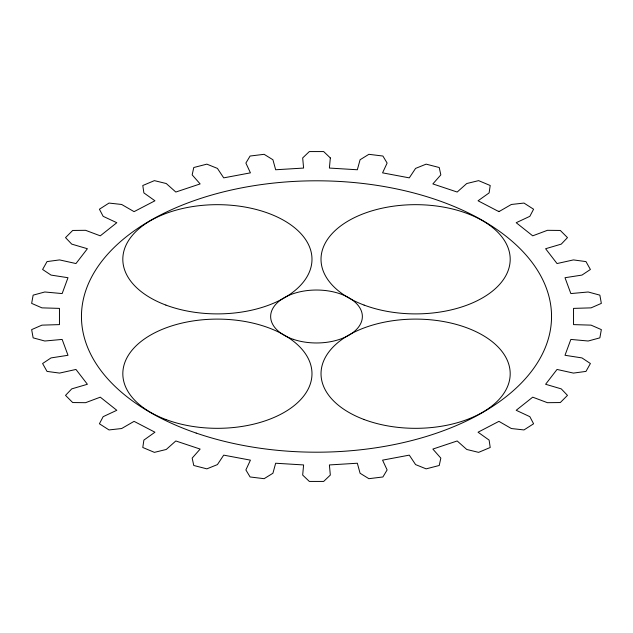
<?xml version="1.0" encoding="UTF-8"?>
<svg xmlns="http://www.w3.org/2000/svg" width="633" height="633" viewBox="0 0 633 633"><rect width="100%" height="100%" fill="white"/><g stroke="black" fill="none" stroke-linecap="round" stroke-linejoin="round"><path stroke-width="0.95" d="M498.503 211.422L498.915 211.185M330.323 157.934L329.397 168.061L357.336 169.763L360.082 159.745L368.881 154.317L382.91 156.034L387.119 163.061L382.569 172.856L409.29 177.865L415.58 168.402L426.136 164.145L439.239 167.516L440.829 174.89L432.861 183.926L457.184 192.036L466.75 183.53L478.611 180.634L490.211 185.509L489.111 192.907L478.057 200.788L498.931 211.644L511.353 204.467L523.989 203.066L533.587 209.222L529.845 216.328L516.196 222.713L532.709 235.832L547.442 230.309L560.308 230.452L567.477 237.62L561.257 244.124L545.606 248.729L557.032 263.55L573.435 259.91L585.968 261.595L590.399 269.476L581.972 275.086L565.008 277.713L570.847 293.577L588.192 291.987L599.855 295.144L601.35 303.381L591.08 307.86L573.538 308.39L573.538 324.61L591.08 325.14L601.35 329.619L599.855 337.856L588.192 341.013L570.847 339.423L565.008 355.287L581.972 357.914L590.399 363.524L585.968 371.405L573.435 373.09L557.032 369.45L545.606 384.271L561.257 388.876L567.477 395.38L560.308 402.548L547.442 402.691L532.709 397.168L516.196 410.287L529.845 416.672L533.587 423.778L523.989 429.934L511.353 428.533L498.931 421.356L478.057 432.212L489.111 440.093L490.211 447.491L478.611 452.366L466.75 449.47L457.184 440.964L432.861 449.074L440.829 458.11L439.239 465.484L426.136 468.855L415.58 464.598L409.29 455.135L382.569 460.144L387.119 469.939L382.91 476.965L368.881 478.683L360.082 473.255L357.336 463.237L329.397 464.939L330.323 475.066L323.669 481.428L309.331 481.428L302.677 475.066L303.603 464.939L275.664 463.237L272.918 473.255L264.119 478.683L250.09 476.965L245.881 469.939L250.431 460.144L223.71 455.135L217.42 464.598L206.864 468.855L193.761 465.484L192.171 458.11L200.139 449.074L175.816 440.964L166.25 449.47L154.389 452.366L142.789 447.491L143.889 440.093L154.943 432.212L134.069 421.356L121.647 428.533L109.011 429.934L99.413 423.778L103.155 416.672L116.804 410.287L100.291 397.168L85.558 402.691L72.692 402.548L65.523 395.38L71.743 388.876L87.394 384.271L75.968 369.45L59.565 373.09L47.032 371.405L42.601 363.524L51.028 357.914L67.992 355.287L62.153 339.423L44.808 341.013L33.145 337.856L31.65 329.619L41.92 325.14L59.462 324.61L59.462 308.39L41.92 307.86L31.65 303.381L33.145 295.144L44.808 291.987L62.153 293.577L67.992 277.713L51.028 275.086L42.601 269.476L47.032 261.595L59.565 259.91L75.968 263.55L87.394 248.729L71.743 244.124L65.523 237.62L72.692 230.452L85.558 230.309L100.291 235.832L116.804 222.713L103.155 216.328L99.413 209.222L109.011 203.066L121.647 204.467L134.069 211.644L154.943 200.788L143.889 192.907L142.789 185.509L154.389 180.634L166.25 183.53L175.816 192.036L200.139 183.926L192.171 174.89L193.761 167.516L206.864 164.145L217.42 168.402L223.71 177.865L250.431 172.856L245.881 163.061L250.09 156.034L264.119 154.317L272.918 159.745L275.664 169.763L303.603 168.061L302.677 157.934L309.331 151.572L323.669 151.572L330.323 157.934M364.086 305.082A94.586 54.612 0 0 0 510.063 262.141A94.586 54.612 0 0 0 372.655 210.623A94.586 54.612 0 0 0 364.086 305.082M364.086 419.513A94.586 54.612 0 0 0 510.063 376.572A94.586 54.612 0 0 0 372.655 325.061A94.586 54.612 0 0 0 364.086 419.513M165.886 419.513A94.586 54.612 0 0 0 311.855 376.572A94.586 54.612 0 0 0 174.455 325.061A94.586 54.612 0 0 0 165.886 419.513M165.886 305.082A94.586 54.612 0 0 0 311.855 262.141A94.586 54.612 0 0 0 174.455 210.623A94.586 54.612 0 0 0 165.886 305.082M196.167 433.067A235.041 135.699 0 0 0 551.517 318.383A235.041 135.699 0 0 0 201.816 198.05A235.041 135.699 0 0 0 196.167 433.067M293.301 339.335A45.861 26.475 0 0 0 362.361 316.682A45.861 26.475 0 0 0 293.847 293.483A45.861 26.475 0 0 0 293.301 339.335"/></g></svg>
